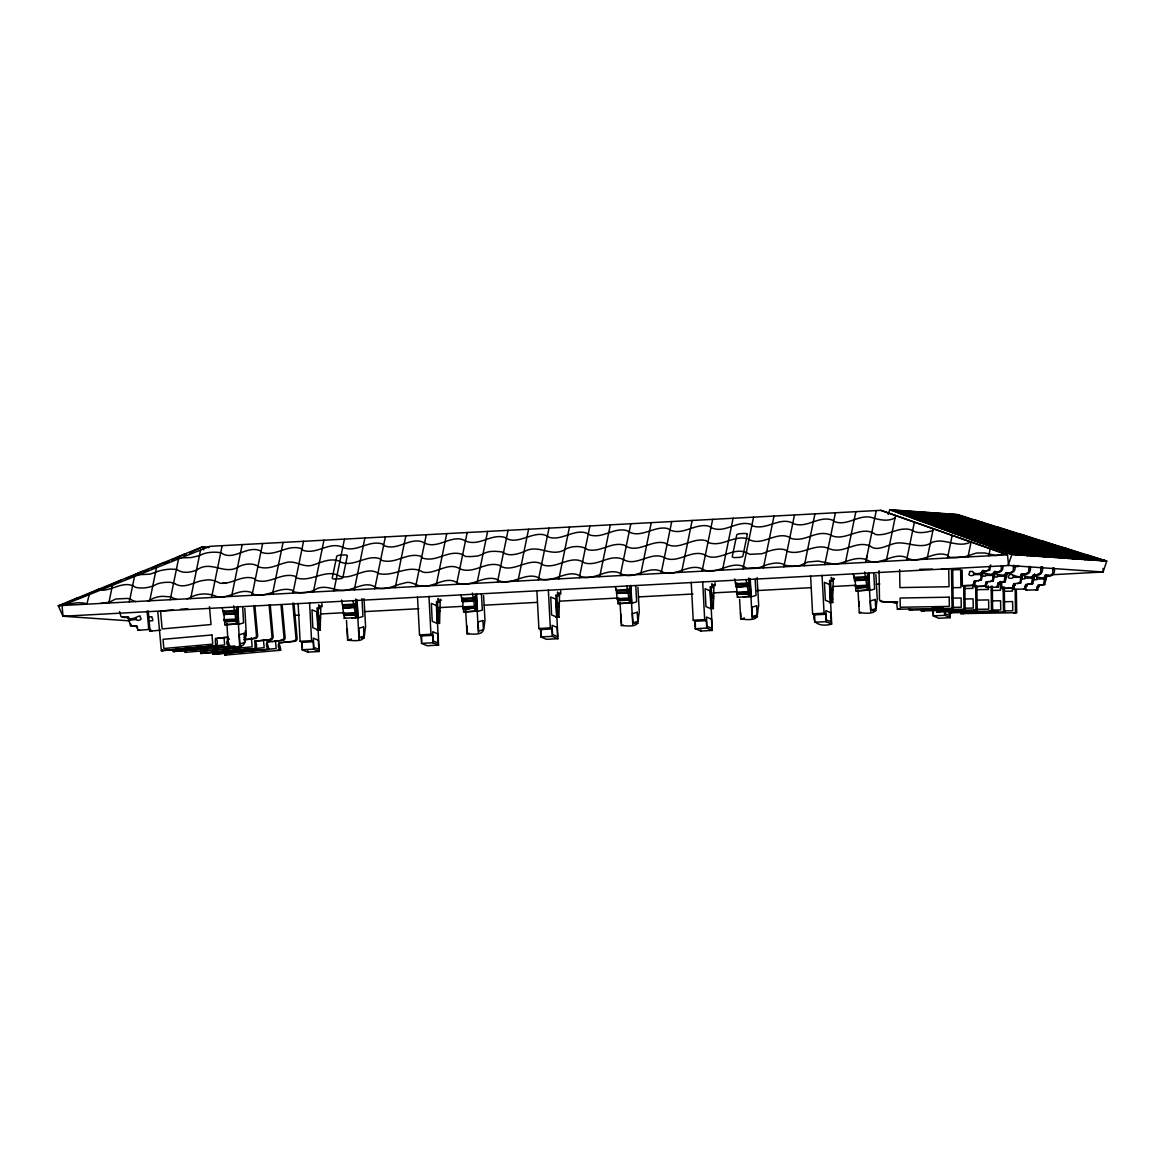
<?xml version="1.0" encoding="UTF-8"?>
<svg xmlns="http://www.w3.org/2000/svg" width="1165" height="1165" viewBox="0 0 1165 1165"><rect width="100%" height="100%" fill="white"/><g stroke="black" fill="none" stroke-linecap="round" stroke-linejoin="round"><path stroke-width="1.5" d="M713.315 606.062L713.329 607.227A16.791 1.675 86.9 0 0 713.388 608.814L712.281 608.538L711.247 587.189L710.169 586.709L712.296 630.425L700.835 631.037L695.214 628.619M317.026 630.265L320.288 629.886A16.791 1.675 86.9 0 1 320.229 628.314L320.885 605.684L322.05 606.659L321.904 603.688M421.482 643.298L427.118 645.73L438.564 645.104L436.453 601.388L437.53 601.868L438.564 623.217L439.671 623.493A16.791 1.675 86.9 0 1 439.613 621.906L440.254 599.276L441.433 600.252M555.778 617.45L559.054 617.086A16.791 1.675 86.9 0 1 558.982 615.513L559.637 592.883L560.816 593.859L560.671 590.888M713.359 606.077L713.985 584.597L715.15 585.573L715.004 582.602M832.698 598.198L833.354 578.19L834.533 579.165M981.585 573.573L981.571 572.597M832.698 599.655L832.713 600.834A16.791 1.675 86.9 0 0 832.771 602.407L829.509 602.771M1040.942 566.714L1040.709 572.758L1036.632 574.855M1042.092 566.787C1043.84 571.505 1040.622 576.617 1035.35 574.869M224.088 611.028L224.263 614.669M235.578 611.596L235.723 614.057L235.854 609.95L235.578 611.596L223.258 612.339L222.238 607.737M354.946 605.188L355.107 607.664L355.238 603.557L354.946 605.188L342.641 605.931L341.549 600.048M462.854 598.213L463.073 601.854M474.592 597.15L474.475 601.256L474.606 597.15M628.678 590.509L628.823 592.985L628.954 588.878L628.678 590.509L616.358 591.252L615.338 586.65M736.863 583.097L736.848 587.16M748.046 584.116L748.207 586.577L748.338 582.471L748.046 584.116L735.741 584.845L734.649 578.961M866.629 577.753L866.775 580.214L866.906 576.107L866.629 577.753L854.324 578.495L853.29 573.894M978.119 580.971C983.376 579.821 979.241 572.903 983.129 571.476L981.979 571.389C982.852 573.894 972.426 574.826 972.95 571.491L969.659 571.374L969.673 572.743A4.514 4.5 -86 0 0 969.207 573.311C966.994 576.806 976.634 576.151 973.387 572.845M962.115 569.962L962.377 585.718L973.256 585.34A16.791 16.703 -86 0 1 973.401 583.738L974.333 581.058L981.323 580.141L983.173 572.641M990.032 581.801C995.289 580.651 991.153 573.733 995.041 572.292L993.891 572.219C992.624 576.442 984.876 573.063 982.721 572.175M974.246 584.073L974.289 586.548L985.168 586.155A16.791 16.703 -86 0 1 985.313 584.568L986.245 581.888L993.235 580.971L995.085 573.471M996.395 587.204L997.167 587A16.791 16.703 -86 0 1 997.313 585.398L998.245 582.718L1004.07 581.728L1005.133 575.248L1007.07 574.316L1007.041 573.136L1005.89 573.049C1004.303 577.534 996.73 573.515 994.226 573.02M998.245 582.718L1005.22 581.801L1007.07 574.316M1017.54 583.709C1022.797 582.558 1018.647 575.641 1022.55 574.214L1021.399 574.127C1021.297 581.175 1008.701 571.068 1009.079 575.481A4.514 4.5 -86 0 0 1008.613 576.049C1006.414 579.544 1016.04 578.889 1012.807 575.583M1001.696 582.893L1001.784 588.456L1012.676 588.077A16.791 16.703 -86 0 1 1012.807 586.476L1013.754 583.796L1020.729 582.879L1022.579 575.394M1023.889 589.111L1024.661 588.908A16.791 16.703 -86 0 1 1024.807 587.32L1025.739 584.641L1031.564 583.636L1032.627 577.156L1034.578 576.224L1034.535 575.044L1033.384 574.971C1031.404 579.733 1023.977 574.928 1021.064 574.942M1025.739 584.641L1032.714 583.723L1034.578 576.224M1035.889 589.956L1036.661 589.738A16.791 16.703 -86 0 1 1036.806 588.15L1037.738 585.471L1043.563 584.466L1044.626 577.986L1046.563 577.054L1046.534 575.874L1045.384 575.801C1043.796 580.272 1036.224 576.253 1033.719 575.772M1037.738 585.471L1044.714 584.553L1046.563 577.054M962.377 585.718L974.421 585.413A16.791 16.703 -86 0 1 974.552 583.825L975.688 581.117M974.289 586.548L986.318 586.243A16.791 16.703 -86 0 1 986.464 584.655L987.6 581.947M986.231 584.917L986.274 587.378L998.318 587.073A16.791 16.703 -86 0 1 998.463 585.485L999.395 582.806M1001.784 588.456L1013.827 588.15A16.791 16.703 -86 0 1 1013.958 586.563L1015.094 583.854M1013.739 586.825L1013.783 589.301L1025.812 588.995A16.791 16.703 -86 0 1 1025.957 587.393L1026.889 584.713M1026.918 590.204L1025.768 590.131L1037.811 589.825A16.791 16.703 -86 0 1 1037.957 588.223L1038.889 585.544M981.44 576.209L985.532 576.093L985.299 573.675M993.119 577.054L997.531 576.923L997.298 574.505M1020.933 578.961L1025.025 578.83L1024.792 576.413M1032.933 579.791L1037.025 579.66L1036.792 577.257M89.195 594.98L86.865 603.951A15.728 5.563 -5.2 0 0 83.88 603.091L78.23 602.654L69.026 603.936A29.329 10.383 -5.2 0 0 64.497 605.116L63.507 605.421M108.826 603.004L112.452 585.311M129.3 601.897L134.485 576.544M149.717 600.805L156.459 567.879M170.207 599.713L178.522 559.04M190.638 598.621L200.511 550.288M211.564 597.485L222.166 545.657M231.573 596.422L242.174 544.594M252.033 595.315L262.635 543.487M272.464 594.223L283.066 542.395M292.954 593.131L303.555 541.303M313.356 592.038L323.957 540.196M333.845 590.932L344.447 539.104M354.291 589.84L364.907 538.012M374.751 588.733L385.353 536.905M395.241 587.641L405.842 535.813M415.687 586.548L426.288 534.72M436.132 585.442L446.734 533.614M456.578 584.349L467.18 532.522M477.024 583.257L487.625 531.429M497.47 582.165L508.071 530.323M517.988 581.058L528.575 529.23M538.39 579.966L548.992 528.138M558.88 578.859L569.481 527.031M579.325 577.767L589.927 525.939M599.727 576.675L610.329 524.847M620.231 575.568L630.833 523.74M640.663 574.476L651.264 522.648M661.123 573.384L671.724 521.556M681.569 572.292L692.17 520.449M702.058 571.185L712.66 519.357M722.504 570.093L733.105 518.265M742.95 568.986L753.551 517.158M763.395 567.894L773.997 516.066M783.87 566.802L794.472 514.974M804.331 565.695L814.932 513.867M824.805 564.603L835.421 512.775M845.251 563.51L855.853 511.683M1004.958 553.943L995.711 555.516L984.629 552.953L976.416 553.04L965.319 556.622L956.858 557.452L949.839 557.351L947.218 555.166C933.354 549.764 919.884 565.447 906.72 557.744C892.943 551.118 879.124 568.054 866.265 559.579L867.066 555.676M865.697 562.404L876.269 510.678M886.186 561.312L895.536 515.585M906.603 560.219L914.379 522.182M927.049 559.113L933.252 528.837M947.524 558.02L952.096 535.623M967.984 556.943L971.057 541.914M988.75 555.822L990.206 548.73M970.722 542.016C959.989 547.434 949.329 540.909 938.713 541.011A15.232 5.388 -5.2 0 0 932.699 542.06C922.054 549.531 910.418 542.861 899.249 542.905C889.521 542.657 877.129 553.725 869.221 545.118M899.264 609.178L953.232 608.392L952.679 569.656M911.176 610.009L965.144 609.222L964.838 585.951M923.161 610.839L975.979 609.965L975.658 584.99M974.027 610.096L977.217 609.717L976.838 586.781M938.67 611.916L992.638 611.13L992.318 586.141M950.655 612.761L1004.623 611.96L1004.303 586.985M962.654 613.591L1015.472 612.717L1015.181 589.446M1013.521 612.848L1016.71 612.455L1016.331 589.534M137.601 627.221L136.611 627.454L136.349 625.998L130.451 625.634L128.718 619.299L126.97 617.217M888.196 514.479L889.754 509.789L957.179 514.493L1106.75 561.064L1103.109 572L1052.286 574.724M1011.904 554.467L1008.104 565.389L1103.109 572L1103.066 568.447M1076.941 556.215C1103.124 566.292 1058.315 550.477 1076.955 557.598M483.009 554.045C488.485 550.521 496.115 551.06 502.304 552.05C509.178 557.452 520.158 553.579 527.439 550.098C540.036 545.759 550.492 555.953 562.899 550.681C569.656 545.977 580.825 544.754 587.611 549.662C600.834 552.836 611.261 541.244 624.615 545.235C637.139 554.54 651.803 539.016 665.186 543.138C678.132 552.21 692.476 536.468 706.281 540.764L707.956 542.337M136.436 617.727C133.553 621.367 143.208 620.989 140.645 617.741A4.514 4.5 -86 0 0 140.12 617.232L139.989 615.863C135.97 616.649 134.135 619.795 127.83 618.382L128.98 618.455M244.242 637.517L245.203 636.527A2.942 2.927 -86 0 0 245.64 634.75L245.262 630.833M252.135 638.784L256.038 637.284A2.942 2.927 -86 0 0 256.475 635.507L253.737 605.523M243.907 639.643L255.237 638.58L257.188 637.357A2.942 2.927 -86 0 0 257.625 635.58L254.887 605.596M259.416 640.721L269.596 639.585L271.547 638.362A2.942 2.927 -86 0 0 271.984 636.585L269.1 604.941M256.766 648.556L255.193 648.57L254.771 641.143L270.746 639.658L272.697 638.435A2.942 2.927 -86 0 0 273.134 636.658L270.251 605.014M279.644 640.692L283.532 639.192A2.942 2.927 -86 0 0 283.969 637.415L281.085 605.771M274.212 641.289L282.745 640.488L284.682 639.279A2.942 2.927 -86 0 0 285.119 637.503L282.236 605.844M283.401 642.396L293.58 641.245L295.531 640.022A2.942 2.927 -86 0 0 295.968 638.245L292.764 603.077M280.983 642.614L294.73 641.332L296.682 640.109A2.942 2.927 -86 0 0 297.119 638.333L293.915 603.164M766.424 551.904C772.016 549.997 782.589 546.895 788.064 551.54C802.088 555.822 814.612 542.555 828.868 548.497C842.659 554.889 855.037 540.458 869.105 545.642M763.425 566.059L759.114 567.646L747.085 568.258L742.469 566.088C728.678 561.21 714.582 576.937 701.709 568.651C687.831 562.87 673.982 579.02 660.584 571.039C647.143 565.375 632.944 581.466 619.969 573.136C606.412 567.515 594.893 580.884 581.306 576.719C568.433 567.632 554.147 583.388 540.487 578.99C526.988 569.03 509.513 589.024 496.232 579.092C482.456 575.175 471.141 588.165 457.437 582.951C446.21 575.321 434.472 587.291 422.618 586.126C415.803 586.374 411.434 580.083 403.774 583.272C394.469 584.947 385.659 591.296 375.625 587.393C365.49 579.995 353.17 590.888 342.364 590.466C333.802 590.233 326.331 585.034 317.259 588.485C310.56 592.854 301.895 593.553 294.133 591.951L292.167 590.16C278.289 586.082 267.193 598.606 253.286 594.237L251.422 592.446C239.932 588.427 230.961 597.325 219.952 597.033M766.279 552.137L761.968 553.725L749.94 554.336L745.323 552.181C731.576 547.332 717.465 563.015 704.577 554.744C690.685 548.919 676.894 565.069 663.453 557.161C650.041 551.394 635.842 567.515 622.853 559.244C609.339 553.564 597.791 566.962 584.204 562.826C571.345 553.695 557.03 569.423 543.385 565.083C529.857 555.079 512.382 575.117 499.086 565.171C485.324 561.253 473.995 574.258 460.277 569.03C448.234 561.035 435.768 574.796 422.953 572.146C408.886 563.481 393.45 577.52 378.479 573.486C366.684 565.345 353.053 579.777 340.238 576.457C326.287 567.734 311.739 582.573 296.973 578.029L295.022 576.238C281.144 572.146 270.047 584.684 256.14 580.33L254.276 578.524C241.883 574.403 232.301 584.539 220.156 583.214C215.467 580.913 210.617 578.947 204.996 580.257C194.89 580.738 185.162 589.84 174.939 583.738M60.9 604.722L58.76 606.018L60.536 605.509M482.791 554.22L477.737 556.025L471.039 556.579L465.68 556.491L461.325 554.074C447.476 549.953 436.263 562.724 422.429 558.02L420.623 556.215C406.57 552.108 395.503 564.705 381.523 560.336L380.737 559.477M763.454 565.913C769.73 563.729 779.239 561.035 785.006 565.273L792.069 566.336L799.307 565.782L807.855 562.011L818.019 561.064L833.587 564.078A11.868 4.209 -5.2 0 0 835.655 564.02C846.008 562.899 855.226 555.822 866.265 559.579M196.696 570.034C190.783 572.466 182.716 573.748 177.24 569.743A7.034 2.49 -5.2 0 0 176.41 569.379L170.964 569.146A19.019 6.728 -5.2 0 0 155.571 572.219L149.935 574.156L138.839 574.738M138.009 573.369L135.533 574.826L136.655 574.709M179.628 556.404L177.488 557.511M99.753 588.806L97.438 590.466M61.73 605.159L77.939 597.703M78.608 598.504L99.957 588.689M104.238 587.815L120.578 580.301M126.257 578.772L142.436 571.331M143.936 571.738L148.567 569.598M151.639 568.185L163.988 562.506M164.294 563.452L168.91 561.341M171.736 560.03L181.857 555.385M182.803 554.948L185.352 553.768M189.516 552.953L202.521 546.968M203.657 547.535L204.807 546.997M208.171 547.637L208.914 547.288M101.952 588.893L102.768 588.543M62.531 604.751L64.905 603.761M129.33 620.858L63.012 616.241L58.25 605.756L202.288 546.836L209.394 547.317M895.07 517.857C887.046 522.328 878.031 519.342 870.168 517.114C857.28 515.119 846.635 526.682 833.732 521.352L833.033 520.304C819.243 514.959 807.782 528.357 794.006 523.9C780.958 515.483 767.065 530.643 752.939 526.012L751.236 524.483C737.372 519.386 723.582 534.939 710.402 527.104L708.801 526.201C694.995 522.488 680.68 537.72 667.72 528.56C654.337 525.066 639.658 540.021 627.149 530.658C613.78 527.002 603.368 538.681 590.116 535.085C577.316 525.881 562.913 541.346 549.298 537.342C535.725 527.163 518.265 547.157 504.926 537.415C491.12 533.322 479.791 546.385 466.029 541.259C453.039 532.813 438.856 549.458 425.152 543.356C412.09 534.968 398.066 551.54 384.217 545.686L382.368 543.968C368.358 539.57 355.98 553.579 342.568 547.215C329.04 541.07 316.632 555.239 302.711 550.2L300.716 548.409C286.852 544.346 275.77 556.797 261.877 552.516L259.955 550.71C247.053 544.972 233.131 561.676 221.19 552.836C215.001 551.598 206.613 551.992 200.482 555.05A14.81 5.243 -5.2 0 1 199.535 555.661L190.754 557.613L181.492 557.831M184.478 555.268L186.109 554.613M62.036 605.509L209.889 546.327L880.871 510.328L1007.55 554.802L1008.54 565.535L63.012 616.241L62.036 605.509L1007.55 554.802L880.856 510.343M66.886 602.931L68.444 602.334M932.888 530.599C926.204 532.376 917.408 534.327 911.467 529.973C898.579 525.881 888.181 536.512 875.527 534.487C861.357 523.828 844.217 543.225 830.15 534.822C816.447 529.274 804.971 542.73 791.224 538.434C777.929 529.07 761.881 547.768 748.411 539.016C734.168 534.153 722.096 547.899 707.956 542.366M107.398 586.577L108.986 586.01M224.161 613.955L224.117 620.537L235.956 619.838L236.189 622.474A16.791 1.675 86.9 0 1 236.306 624.047L224.845 624.658A16.791 1.675 86.9 0 0 224.743 623.086L224.627 621.906M235.607 613.343C234.165 613.474 219.879 615.979 224.117 612.207M354.99 606.95C353.548 607.082 339.263 609.572 343.5 605.815M462.913 601.155L462.884 607.737L474.708 607.038L474.81 608.494M474.373 600.543L462.228 601.388L460.99 594.936M628.707 592.257C627.265 592.403 612.979 594.893 617.217 591.136M736.644 586.476L736.964 592.956M748.09 585.864C746.649 585.995 732.363 588.485 736.6 584.728M855.183 579.675L855.532 586.592M866.673 579.5L854.527 580.345L854.324 578.495M235.927 619.824L233.626 605.829M748.411 592.344L746.168 579.631M226.927 623.377L228.238 646.59L230.058 646.036M228.238 646.59C246.849 648.162 244.417 644.449 246.208 633.119L244.825 608.421M346.5 620.392L347.621 640.197L351.379 639.046M347.621 640.197C367.994 642.177 363.232 637.648 365.592 626.712L364.019 598.679M465.68 610.562L466.99 633.789L468.811 633.236M466.99 633.789C485.747 635.406 483.125 631.59 484.96 620.319L483.577 595.606M620.028 602.29L621.338 625.518L623.159 624.964M621.338 625.518C641.711 627.498 636.949 622.969 639.308 612.033L637.925 587.335M739.6 599.305L740.722 619.11L744.479 617.96M740.722 619.11C761.473 621.251 756.056 616.314 758.692 605.64L757.119 577.592M857.979 589.534L859.289 612.746L861.11 612.193M859.289 612.746C879.662 614.741 874.9 610.198 877.26 599.276L875.876 574.578M236.51 608.203L237.383 623.93L236.32 624.236M343.879 614.042L344.126 616.678A16.791 1.675 86.9 0 1 344.228 618.265L355.689 617.654A16.791 1.675 86.9 0 0 355.573 616.067L355.34 613.431L343.5 614.144L342.86 607.795M355.31 613.416L353.068 600.718M345.306 618.134L344.243 618.455M355.776 617.814L356.767 617.523L355.733 599.043M474.694 607.023L472.378 593.029M463.393 609.091L463.495 610.271A16.791 1.675 86.9 0 1 463.612 611.858L476.135 611.13L475.262 595.388M463.699 612.033L476.135 611.13M617.756 600.951L617.843 601.999A16.791 1.675 86.9 0 1 617.945 603.587L629.406 602.96A16.791 1.675 86.9 0 0 629.304 601.388L629.056 598.752L617.232 599.465L616.576 593.116M629.027 598.737L626.799 586.039M618.033 603.747L630.483 602.844L629.61 587.116M629.493 603.135L630.483 602.844M737.11 594.412L737.227 595.592A16.791 1.675 86.9 0 1 737.328 597.179L738.406 597.062M737.416 597.354L749.867 596.451L748.833 577.957M867.11 587.451L864.678 571.986M855.561 586.607L855.794 589.242A16.791 1.675 86.9 0 1 855.911 590.815L868.435 590.087L867.561 574.36M855.998 590.99L868.435 590.087M224.86 624.862L237.383 623.93M475.072 611.436L475.058 611.246A16.791 1.675 86.9 0 0 474.956 609.659C475.262 604.242 462.301 613.722 463.262 607.649M748.804 596.757L748.789 596.567A16.791 1.675 86.9 0 0 748.673 594.98L748.44 592.359M867.372 590.393L867.357 590.204A16.791 1.675 86.9 0 0 867.255 588.631L867.139 587.437L855.707 588.194M217.345 645.803L161.338 650.711L157.843 612.135M229.257 646.633L173.25 651.541L172.959 649.415M241.257 647.463L237.849 647.594M268.751 649.386L212.744 654.293L212.423 651.803M280.75 650.216L224.728 655.123L224.452 652.997M462.869 599.407L462.024 599.524L474.33 598.795M228.238 637.109L219.996 637.983M226.811 637.503L217.578 638.216M250.723 639.163L245.058 639.731M278.217 641.07L271.401 641.566M998.085 572.088L1001.216 570.02L1001.463 565.68M1010.07 572.918L1013.215 570.85L1013.448 565.316M1025.579 573.996L1028.71 571.928L1028.957 566.394M1049.563 575.67L1052.694 573.602L1052.912 567.865M148.683 621.003L152.775 620.654L152.557 618.571A4.514 4.5 -86 0 0 152.032 618.062L151.901 616.693L148.654 617.159M981.979 571.389L985.095 571.374M983.129 571.476L983.901 571.403M993.891 572.219L997.007 572.204M995.041 572.292L995.813 572.219M1005.89 573.049C1011.016 574.36 1016.943 571.666 1014.599 565.404M1007.041 573.136L1010.273 573.02M1021.399 574.127L1025.783 574.097M1022.55 574.214L1024.501 574.127M1033.384 574.971L1036.501 574.957M1034.535 575.044L1035.306 574.971M1045.384 575.801L1049.767 575.772M1046.534 575.874L1047.291 575.801M136.014 619.518L129.067 620.173L130.218 620.246M272.552 641.638C258.994 638.027 273.294 660.686 266.756 641.988M173.236 609.936L160.552 611.072L162.124 628.925L211.025 624.542L209.452 606.688M180.473 609.28L187.725 608.625M124.509 617.435L128.893 617.29L127.742 617.202M126.927 617.406L121.029 616.693L119.529 611.509M137.295 626.086L132.737 626.217M136.611 627.454L137.557 628.561A16.791 16.703 -86 0 1 137.863 630.134L139.8 630.338M148.523 628.284L149.47 629.391A16.791 16.703 -86 0 1 149.775 630.964L151.712 631.168M148.261 610.984L149.892 629.435L137.907 630.323M160.654 630.178L149.819 631.153M161.338 650.711L213.952 645.934C221.685 646.313 213.399 629.61 215.787 645.832M175.755 649.342L199.302 647.23M202.928 646.91L224.67 644.959L223.986 637.313M173.25 651.541L227.015 646.837M187.754 650.187L234.849 645.949M184.915 649.706L185.235 652.371L239 647.682M203.263 651.264L252.164 646.866L251.349 637.692M200.409 650.784L200.744 653.463L253.358 648.672C257.8 650.915 256.999 641.566 254.771 641.143M200.744 653.463L254.509 648.759M215.248 652.094L264.164 647.711L263.479 640.051M212.744 654.293L276.149 648.541L275.479 640.881M218.729 638.289L215.35 638.405M1029.569 567.428L1030.443 567.355A10.165 10.106 -86 0 0 1030.443 566.773M229.49 639.032C221.947 641.944 233.481 653.667 227.262 639.236M258.149 641.027L255.921 641.231M270.134 641.871L267.906 642.061M282.134 642.701C272.377 642.177 285.134 659.259 278.755 642.818M1015.56 554.7L1007.23 551.467L1019.186 554.977M100.802 603.397L109.102 602.247A4.398 1.558 -5.2 0 0 110.253 601.722L115.641 599.014L127.102 598.431A8.475 3 -5.2 0 1 129.14 598.752M277.343 650.347L279.178 650.245M226.359 582.937L222.806 583.112M223.199 611.159L234.646 610.547M342.583 604.751L354.029 604.14M461.952 598.359L473.412 597.747M616.3 590.072L627.746 589.461M735.683 583.68L747.129 583.068M854.251 577.316L865.712 576.704M223.447 613.94L234.893 613.329M342.83 607.533L354.276 606.921M462.199 601.14L473.66 600.528M616.547 592.854L627.993 592.242M735.931 586.461L747.377 585.849M854.498 580.097L865.959 579.486M223.476 614.538L234.937 613.926M342.86 608.13L354.32 607.518M462.243 601.737L473.689 601.111M616.576 593.451L628.037 592.839M735.96 587.058L747.42 586.432M854.542 580.694L865.988 580.083M293.697 615.411L299.143 615.12M320.914 613.955L344.505 612.688M364.47 611.625L418.919 608.698M438.885 607.635L462.476 606.368M484.247 605.188L536.876 602.378M560.481 601.111L618.542 597.995M638.507 596.917L692.957 594.004M712.922 592.927L736.513 591.66M756.478 590.597L810.927 587.67M832.698 586.505L856.29 585.238M876.255 584.175L879.881 583.971M1045.034 575.117L1048.66 574.928M223.869 619.722L235.33 619.11M343.253 613.329L354.713 612.717M462.636 606.921L474.082 606.31M616.969 598.65L628.43 598.038M736.353 592.242L747.813 591.631M854.935 585.879L866.381 585.267M746.794 592.446L736.979 592.97L737.081 594.427L748.571 593.801M857.192 586.519L867.008 585.995M224.495 620.45L224.568 621.6L236.014 620.989M343.937 615.193L355.398 614.581M463.321 608.785L474.767 608.174M617.596 599.363L617.668 600.514L629.115 599.902M737.037 594.106L748.498 593.495M855.62 587.757L867.066 587.131M236.087 621.294L224.568 621.6M343.981 615.513L355.471 614.887M629.187 600.208L617.668 600.514M351.859 617.785L356.767 617.523M743.328 596.8L749.867 596.451M298.124 603.368L300.119 641.289L311.579 640.677L313.225 641.74L313.603 649.167L319.195 651.512L317.069 607.795L318.147 608.276L319.181 629.624L320.302 630.09M361.179 638.172L364.441 637.998M417.507 596.975L419.502 634.896L430.963 634.284L432.608 635.347L432.987 642.774L438.564 645.104M536.876 590.568L538.885 628.488L550.331 627.877L551.977 628.94L552.37 636.367L557.948 638.711L555.822 594.98L556.899 595.461L557.948 616.809L559.054 617.275M634.896 623.493L638.158 623.319M691.224 582.282L693.219 620.217L704.679 619.605L706.325 620.668L706.704 628.095L712.296 630.425M752.634 617.188L757.541 616.926M810.607 575.889L812.602 613.809L824.063 613.198L825.708 614.261L826.087 621.688L831.679 624.032L829.553 580.301L830.63 580.782L831.664 602.13L832.786 602.596M872.847 610.737L876.124 610.562M300.119 641.289L301.764 642.366L313.225 641.74M419.502 634.896L421.147 635.959L432.608 635.347M538.885 628.488L540.531 629.551L551.977 628.94M693.219 620.217L694.821 621.251L706.325 620.668M812.602 613.809L814.189 614.858L825.708 614.261M313.603 649.167L302.099 649.706M432.987 642.774L421.541 643.386L421.147 635.959M552.37 636.367L540.866 636.891M706.704 628.095L695.257 628.707L694.864 621.28M826.087 621.688L814.583 622.212M950.058 613.737L950.247 617.668L944.844 615.338L933.165 615.863M301.764 642.366L302.157 649.793L307.735 652.123L319.195 651.512M540.531 629.551L540.909 636.978L546.487 639.323L557.948 638.711M814.248 614.872C811.466 625.124 823.844 626.552 831.679 624.032M932.903 610.212L933.209 615.935L938.786 618.28L950.247 617.668M896.54 601.854L897.414 609.28L900.414 609.266M909.224 608.683L909.326 610.096L912.326 610.081M921.209 609.513L921.326 610.941L924.311 610.926M936.66 609.572L936.835 612.018L939.82 612.004M948.703 611.436L948.82 612.848L951.805 612.834M960.703 612.266L960.819 613.678L963.805 613.664M985.226 571.287L989.012 569.714L989.566 566.321M997.138 572.102C1000.953 573.267 1003.982 569.365 1002.614 565.768M1024.632 574.025C1029.219 575.335 1031.476 570.268 1030.108 566.481M897.691 601.941L886.725 601.97M1014.642 566.656L1018.443 566.525A10.165 10.106 -86 0 0 1018.443 565.739L1018.428 565.535M919.622 569.321L932.35 569.088M941.437 568.928L948.718 568.797L949.009 586.723L899.933 587.597L899.628 569.67M951.543 569.787L960.63 569.627L960.921 587.553L951.834 587.713M983.944 571.301L989.755 570.253L990.701 564.938M995.857 572.131L998.288 572.19M1047.35 575.714C1052.388 577.374 1055.883 572.627 1054.063 567.938M963.834 588.558L972.921 588.398L972.862 584.801M977.522 589.665L988.43 589.475L988.371 585.879M991.328 590.466L1000.415 590.306L1000.269 581.335M1003.327 591.296L1012.414 591.136L1012.356 587.553M952.009 598.155L961.11 597.995L961.256 607.213L952.169 607.387M964.008 598.999L973.095 598.839L973.256 608.057L965.974 608.188M977.697 600.106L988.604 599.917L988.75 609.135L976.037 609.353M991.502 600.907L1000.589 600.747L1000.75 609.965L991.663 610.125M1003.502 601.737L1012.589 601.577L1012.749 610.795L1003.648 610.955M932.175 607.737L943.082 607.548M924.165 608.916L936.893 608.698M939.674 609.994L946.941 609.878M989.114 611.217L998.201 611.057M895.987 601.97L884.133 601.941M973.998 574.563L982.124 574.563M985.91 575.394L994.036 575.394M997.895 576.238L1006.021 576.224M1013.404 577.316L1021.53 577.301M1025.389 578.146L1033.53 578.131M1037.389 578.976L1045.515 578.961M124.713 617.596L122.179 616.78M885.284 602.014L880.099 600.863A2.942 2.927 -86 0 1 879.473 599.145L879.08 570.704M892.011 601.693L896.045 602.771M897.196 602.844L893.06 602.567M101.573 590.189C112.787 590.553 124.597 579.617 135.548 587.349C142.742 588.922 150.547 587.641 156.969 584.058A12.276 4.34 -5.2 0 1 162.649 582.66A15.786 5.577 -5.2 0 1 170.716 582.354L174.735 583.563M985.24 527.599L989.405 528.793M991.517 543.341L979.183 539.788L988.313 543.298L987.134 543.108L975.28 539.512L984.469 543.254L971.843 539.497L981.483 543.196L980.493 542.977M1047.874 548.642L1045.675 547.71M889.754 509.789L1011.759 554.467L1106.75 561.064M981.119 574.214L982.27 574.301M993.031 575.044L994.182 575.131M1005.031 575.889L1006.181 575.961M1020.525 576.966L1021.676 577.039M1032.525 577.796L1033.675 577.869M1044.51 578.626L1045.66 578.714M981.105 574.811L982.255 574.898M993.017 575.641L994.167 575.728M1005.002 576.471L1006.152 576.559M1020.511 577.549L1021.661 577.636M1032.51 578.393L1033.661 578.466M1044.495 579.223L1045.646 579.311M980.173 580.068L981.323 580.141M992.085 580.898L993.235 580.971M1004.07 581.728L1005.22 581.801M1019.579 582.806L1020.729 582.879M1031.564 583.636L1032.714 583.723M1043.563 584.466L1044.714 584.553M974.333 581.058L975.484 581.146M986.245 581.888L987.396 581.976M1013.754 583.796L1014.904 583.883M974.362 582.209L975.513 582.282M986.274 583.039L987.425 583.112M998.259 583.869L999.41 583.956M1013.768 584.947L1014.919 585.034M1025.753 585.777L1026.904 585.864M1037.753 586.621L1038.903 586.694M973.838 582.544L975.382 582.616M985.75 583.359L987.294 583.432M997.75 584.204L999.279 584.277M1013.259 585.281L1014.788 585.354M1025.244 586.112L1026.787 586.184M1037.243 586.942L1038.772 587.014M973.241 585.529L974.391 585.602M985.153 586.359L986.304 586.432M997.138 587.189L998.288 587.276M1012.647 588.267L1013.798 588.354M1024.647 589.097L1025.797 589.184M1036.632 589.941L1037.782 590.014M986.274 587.378L987.425 587.466M1013.783 589.301L1014.933 589.374M881.148 601.737L883.318 601.956M953.232 608.392L952.082 608.305L951.528 569.568M965.144 609.222L963.994 609.135L963.688 585.864M975.979 609.965L977.129 610.052M992.638 611.13L991.488 611.043L991.167 586.068M1004.623 611.96L1003.473 611.887L1003.152 586.898M1015.472 612.717L1016.623 612.79M897.414 609.28L898.506 608.785M909.326 610.096L910.477 610.183L910.375 608.771M921.326 610.941L922.476 611.013L922.36 609.601M936.835 612.018L937.985 612.091L937.869 610.678M948.82 612.848L949.912 612.353M960.819 613.678L961.911 613.198M58.25 605.756L60.129 605.887M128.893 619.926L130.043 619.998M128.966 620.523L130.116 620.596M130.451 625.634L132.155 626.013M149.892 629.435L148.741 629.362L147.11 610.911M255.091 638.26L256.242 638.347M270.586 639.337L271.736 639.425M282.585 640.182L283.736 640.255M294.585 641.012L295.735 641.085M185.235 652.371L186.225 651.73M224.728 655.123L225.879 655.211L225.675 654.016M991.197 543.312C966.033 533.847 1006.138 547.739 991.619 542.06C972.047 534.895 1018.545 550.535 991.415 540.662L1003.444 544.157L994.983 540.808L1007.448 544.434L999.191 541.113L1011.701 544.739L1003.313 541.39L1015.501 544.972L1007.419 541.71L1019.157 545.118L1011.89 542.133L1024.326 545.569L1016.128 542.293L1028.447 545.875L1020.22 542.57L1032.54 546.181L1024.486 542.934L1036.617 546.472L1028.258 543.123L1040.68 546.764L1032.467 543.458L1044.073 546.822L1040.84 545.468M1077.319 557.729L1080.552 559.069L1068.917 555.705L1077.144 559.011L1064.708 555.37L1073.067 558.719L1060.922 555.181L1068.989 558.443L1056.64 554.817L1064.897 558.137L1052.563 554.54L1060.791 557.831L1048.369 554.394L1055.607 557.365L1043.884 553.972L1051.966 557.22L1039.777 553.652L1048.209 557.001L1035.656 553.36L1043.884 556.681L1031.447 553.069L1039.879 556.404L1027.88 552.924L1035.845 556.127L1023.409 552.501L1031.797 555.851L1019.346 552.21L1027.705 555.588A58.993 1.485 18.4 0 0 1027.996 555.603M176.599 599.363L172.085 597.645A11.621 4.107 -5.2 0 0 171.808 597.412A8.228 2.913 -5.2 0 0 170.862 596.888L162.416 596.32A12.131 4.296 -5.2 0 0 156.183 597.325A12.451 4.412 -5.2 0 0 152.047 598.941L151.872 599.043A17.606 6.233 -5.2 0 1 149.848 600.091A10.179 3.597 -5.2 0 1 147.489 600.936M1076.984 556.215L1089.435 559.87L1080.974 556.622L1093.658 560.117L1085.634 556.87L1097.445 560.365L1089.77 557.147L1101.755 560.642L1095.013 557.846L1106.269 561.151L1103.838 560.161M1027.501 555.559L1019.346 553.011M1047.728 548.613L1044.524 547.608M948.339 531.24L949.708 531.473L941.102 528.095L953.261 531.531L944.742 528.08L956.378 531.531L948.194 528.226L960.484 531.764L952.489 528.546L964.605 532.114L956.596 528.895L968.756 532.405L960.47 529.201L966.018 530.73M913.578 518.498L915.253 518.818L906.21 515.279L918.544 518.818L909.996 515.469L916.666 517.42M832.087 588.587L833.077 590.204M712.703 594.98L713.694 596.611M558.37 603.266L559.346 604.883M438.987 609.659L439.977 611.29M319.603 616.067L320.593 617.698M1020.351 555.064L1011.671 551.817L1023.278 555.268M920.525 517.624L926.67 519.284L918.486 516.153L930.587 519.677L922.563 516.43L934.621 519.954L926.321 516.619L938.611 520.216L930.413 516.94L942.703 520.493L934.534 517.216L946.344 520.639L938.961 517.61L950.655 521.003L951.397 521.046L942.747 517.784L954.659 521.265L955.518 521.352L946.868 518.09L958.853 521.585L959.669 521.672L951.368 518.542L962.96 521.862L963.761 521.964L955.169 518.716L966.95 522.124L967.867 522.255L959.538 519.109L971.333 522.255L963.601 519.197L976.037 522.823C950.655 513.517 992.624 527.672 975.819 521.425C962.552 516.488 993.337 526.565 980.741 521.978M1019.259 552.982L1015.647 552.05L1024.312 555.341M992.216 532.958L997.502 534.356L989.1 531.182L1001.594 534.648L992.93 531.386L1000.487 533.541M1000.575 533.57L1005.715 534.939L1002.424 533.643M916.578 517.391L922.447 519.109L918.53 517.508M966.368 530.832L965.377 530.512M966.528 530.89L972.673 532.696L964.256 529.318L976.663 532.958L968.319 529.609L980.77 533.25L972.396 529.9L984.367 533.381L976.852 530.308L988.75 533.774L980.595 530.483L993.264 534.007L984.687 530.774L992.114 532.915M920.437 517.595L914.074 515.746L918.428 517.464M1004.346 544.812L1008.06 545.861L945.063 524.803L947.349 525.663M1086.304 554.7L1104.886 560.947M1063.441 547.579L1102.804 560.802M1042.034 540.924L1100.721 560.656M1019.331 533.847L1098.668 560.511M996.949 526.886L1096.614 560.365M974.77 519.969L1094.561 560.219M956.96 514.537L1092.493 560.074M954.659 514.304L1090.44 559.943M952.606 514.173L1088.387 559.797M950.553 514.027L1086.333 559.651M948.499 513.881L1084.28 559.506M946.431 513.736L1082.227 559.36M988.138 528.662L985.226 527.599M944.378 513.59L1080.173 559.229M942.325 513.459L1078.12 559.084M940.271 513.314L1076.067 558.938M938.218 513.168L1073.999 558.792M936.165 513.022L1071.946 558.647M934.112 512.877L1069.892 558.501M932.058 512.746L1067.839 558.37M929.99 512.6L1065.786 558.224M927.952 512.454L1063.732 558.079M925.898 512.309L1061.679 557.933M923.83 512.163L1059.611 557.787M921.777 512.018L1057.572 557.656M919.724 511.886L1055.505 557.511M917.67 511.741L1053.451 557.365M915.617 511.595L1051.398 557.22M913.564 511.45L1049.345 557.074M911.511 511.304L1047.291 556.943M909.457 511.173L1045.238 556.797M907.389 511.027L1043.185 556.652M905.336 510.882L1041.117 556.506M903.283 510.736L1039.063 556.36M901.229 510.59L1037.01 556.215M899.176 510.459L1034.957 556.084M897.123 510.314L1032.904 555.938M895.07 510.168L1030.85 555.792M893.016 510.022L1028.797 555.647M891.007 509.877L1026.787 555.516M898.084 512.818L1024.69 555.37M916.083 519.415L1022.637 555.224M934.301 526.085L1020.569 555.079M952.082 532.609L1018.516 554.933M970.11 539.22L1016.462 554.788M990.279 546.574L1014.176 554.598L1007.929 552.822L1009.24 553.433A29.329 0.743 18.4 0 0 1011.293 554.249L1011.73 554.409M1008.774 533.585C997.24 529.26 1027.253 539.147 1013.725 534.153M1013.637 534.123L1009.516 532.623L1022.055 536.118L1013.608 532.886L1014.977 533.046L1026.554 536.439L1023.948 535.405M1002.337 533.614L997.211 531.706L1009.356 535.041L1001.551 531.924L1013.929 535.536L1008.963 533.657M1040.491 545.351L1036.224 543.676L1048.718 547.317L1040.272 543.982L1053.058 547.623L1044.408 544.317L1045.879 544.521L1057.15 547.841L1048.587 544.623L1049.33 544.652L1061.038 548.118L1053.393 545.016L1066.616 548.788L1063.66 547.652M832.072 588.412L832.305 592.432L832.203 589.971M712.019 587.335L712.965 587.67A10.165 1.005 86.9 0 0 712.936 586.898L712.805 585.529M558.341 603.091L558.588 607.111L558.472 604.65M438.957 609.484L439.205 613.504L439.103 611.043M319.589 615.892L319.822 619.911L319.72 617.45M712.82 596.364L713.679 598.461M894.21 602.654L893.162 601.781M380.518 559.069C367.368 553.069 351.83 569.51 338.607 560.889C329.651 558.035 321.496 562.36 313.429 564.894C303.075 568.593 295.939 559.593 285.716 562.637C277.008 564.923 268.489 570.064 258.863 566.933C253.388 562.273 242.903 563.802 237.209 567.603C223.913 574.593 210.821 560.365 197.366 569.598A13.325 4.718 -5.2 0 1 196.696 570.034M131.601 625.707L130.495 623.625M202.288 546.836L203.657 549.822M213.894 654.366L213.69 653.172M174.401 651.628L174.197 650.434M162.488 650.798L162.285 649.604M1042.34 566.816L1042.427 567.413A10.165 10.106 -86 0 1 1042.427 568.2M150.969 631.241L150.926 631.051A16.791 16.703 -86 0 0 150.62 629.479M139.057 630.411L139.014 630.221A16.791 16.703 -86 0 0 138.926 629.639M824.063 613.198L822.053 575.277M704.679 619.605L702.67 581.67M550.331 627.877L548.336 589.956M430.963 634.284L428.953 596.349M311.579 640.677L309.57 602.756M832.189 579.122L831.257 577.345L831.344 580.199A9.48 0.947 86.9 0 0 831.373 580.913L832.349 581.277A10.165 1.005 86.9 0 0 832.32 580.49L832.276 579.893M870.736 612.135L868.566 573.471M752.168 618.499L749.998 579.835M632.784 624.906L630.615 586.243M478.451 633.178L476.267 594.514M359.068 639.585L356.898 600.922M240.747 645.119C241.796 647.594 239.116 648.497 239.655 645.658L237.514 607.315M944.669 615.324L944.422 610.635M873.721 572.947L874.624 589.053L869.804 590.466L868.799 572.568M858.925 601.504L859.188 606.106M854.193 576.093L854.251 577.083M755.153 579.296L756.056 595.417L751.221 596.829L750.216 578.932M740.62 612.47L740.867 617.071M735.625 582.456L735.668 583.432M635.77 585.704L636.673 601.81L631.838 603.237L630.847 585.325M620.974 614.275L621.484 623.479M616.241 588.864L616.3 589.84M481.436 593.975L482.325 610.096L477.504 611.509L476.5 593.611M466.801 625.62L467.15 631.75M361.951 598.592L362.956 616.489L358.121 617.916L357.116 600.019M347.257 628.954L347.767 638.158M242.669 606.79L243.572 622.896L238.738 624.309L237.747 606.412M228.049 638.42L228.384 644.565M712.791 585.369L711.873 583.738L711.961 586.607A9.48 0.947 86.9 0 0 712.004 587.32M239.597 645.046L239.655 646.065M949.723 612.528L949.868 615.586L944.859 613.489L944.713 610.431M933.18 609.499L933.413 614.101M832.684 598.213L832.742 599.669M814.539 614.334L814.83 620.464M712.368 594.674L712.965 598.126M700.791 629.843L700.835 631.037M695.228 622.27L695.447 626.872M540.808 629.013L541.113 635.143M421.439 635.42L421.73 641.551M307.662 650.434L307.735 652.123M302.055 641.813L302.347 647.944M1046.418 574.665L1046.432 575.641M1034.433 573.835L1034.447 574.811M1033.064 576.18L1033.064 577.156A4.514 4.5 -86 0 0 1032.714 577.549M994.939 571.083L994.954 572.059M993.57 573.675L993.57 574.403A4.514 4.5 -86 0 0 993.104 574.971M983.027 570.253L983.042 571.243M129.155 598.737A9.844 3.48 -5.2 0 1 131.776 599.975L133.553 600.965A11.344 4.019 -5.2 0 0 135.926 601.548M223.505 596.859A58.993 20.883 -5.2 0 1 220.17 597.048L219.136 597.092A21.392 7.573 -5.2 0 1 217.928 597.121C210.035 593.189 200.045 592.752 191.672 596.786A15.087 5.344 -5.2 0 1 190.536 597.529L189.254 598.111A7.922 2.811 -5.2 0 1 186.895 598.81M881.25 600.951A2.942 2.927 -86 0 1 880.944 600.47M318.831 606.645L318.861 607.693A9.48 0.947 86.9 0 0 318.904 608.407L319.865 608.756A10.165 1.005 86.9 0 0 319.836 607.984L318.773 604.824L318.831 606.645M438.215 600.237L438.244 601.286A9.48 0.947 86.9 0 0 438.273 601.999L439.249 602.349A10.165 1.005 86.9 0 0 439.22 601.577L438.156 598.431L438.215 600.106M557.584 593.83L557.613 594.893A9.48 0.947 86.9 0 0 557.656 595.592L558.632 595.956A10.165 1.005 86.9 0 0 558.588 595.169L557.54 592.024L557.584 593.699M347.316 555.778L342.874 577.534A3.262 1.15 -5.2 0 1 339.408 578.816L335.243 579.049A3.262 1.15 -5.2 0 1 332.243 578.073L336.729 556.317A3.262 1.15 -5.2 0 1 339.889 555.166L344.636 554.904A3.262 1.15 -5.2 0 1 347.301 555.778M747.333 534.313L742.906 556.084A3.262 1.15 -5.2 0 1 739.44 557.365L735.261 557.584A3.262 1.15 -5.2 0 1 732.261 556.622L736.746 534.851A3.262 1.15 -5.2 0 1 739.906 533.701L744.653 533.453A3.262 1.15 -5.2 0 1 747.333 534.313M244.155 633.323L239.32 634.736L239.844 643.939L244.665 642.527L244.155 633.323M363.538 626.916L358.704 628.343L359.228 637.546L364.048 636.119L363.538 626.916M482.922 620.523L478.087 621.935L478.597 631.139L483.431 629.726L482.922 620.523M637.255 612.237L632.42 613.664L632.944 622.867L637.765 621.44L637.255 612.237M756.638 605.844L751.804 607.256L752.328 616.46L757.148 615.047L756.638 605.844M875.206 599.48L870.386 600.892L870.896 610.096L875.731 608.683L875.206 599.48M211.943 634.954L163.042 639.337L163.843 648.512L212.758 644.129L211.943 634.954M949.198 597.179L900.108 598.038L900.254 607.256L949.344 606.397L949.198 597.179M829.465 584.437L824.456 582.34L825.33 600.223L830.339 602.334L829.465 584.437M830.849 612.746L825.839 610.649L826.291 619.853L831.3 621.95L830.849 612.746M710.082 590.844L705.073 588.747L705.946 606.63L710.956 608.727L710.082 590.844M711.466 619.154L706.456 617.057L706.907 626.246L711.917 628.357L711.466 619.154M555.749 599.116L550.725 597.019L551.598 614.916L556.622 617.013L555.749 599.116M557.132 627.44L552.108 625.328L552.559 634.532L557.569 636.629L557.132 627.44M436.365 605.523L431.356 603.426L432.23 621.309L437.239 623.406L436.365 605.523M437.749 633.833L432.739 631.736L433.191 640.939L438.2 643.036L437.749 633.833M316.982 611.931L311.972 609.819L312.846 627.717L317.856 629.814L316.982 611.931M318.365 640.24L313.356 638.143L313.807 647.332L318.817 649.429L318.365 640.24"/></g></svg>
